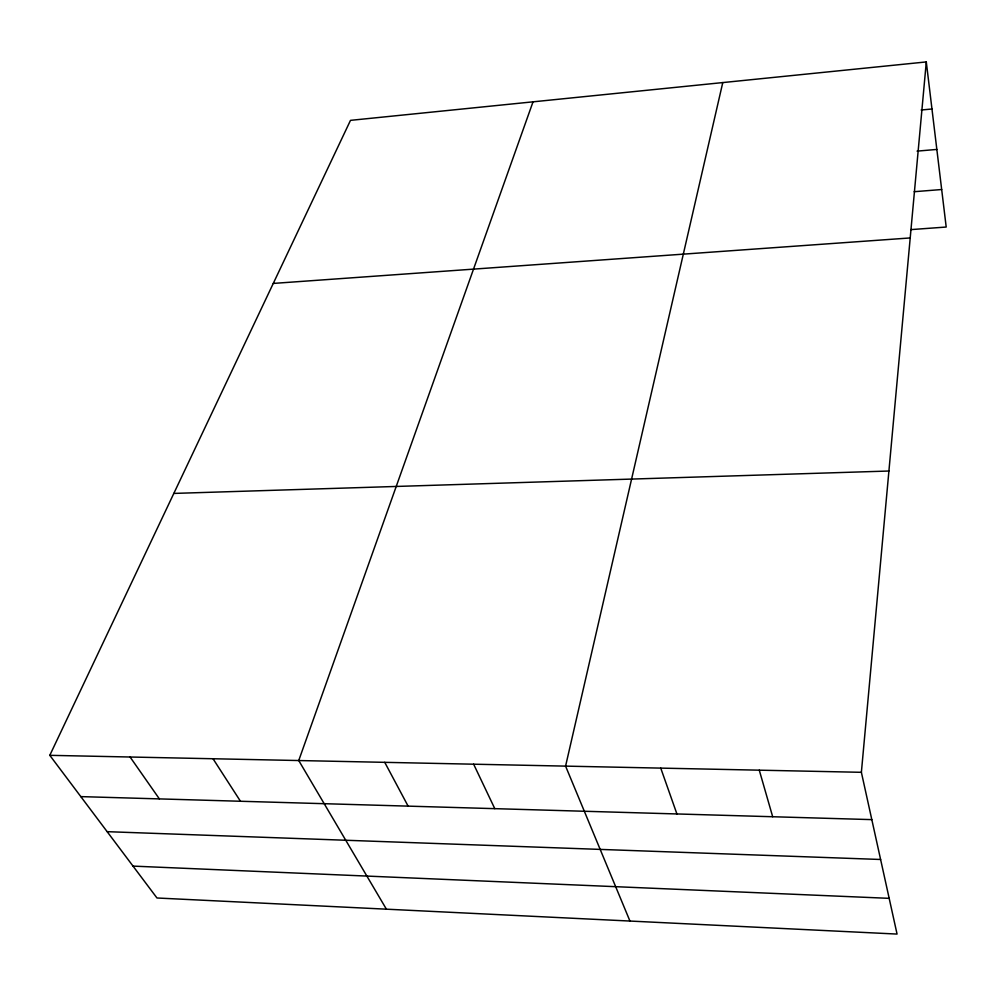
<?xml version="1.0" encoding="UTF-8"?>
<svg xmlns="http://www.w3.org/2000/svg" width="996" height="996" viewBox="0 0 996 996"><rect width="100%" height="100%" fill="white"/><g stroke="black" fill="none" stroke-linecap="round" stroke-linejoin="round"><path stroke-width="1.49" d="M861.378 772.311L926.292 61.926L350.492 120.354L49.8 755.329L156.982 897.994L897.06 934.074L861.378 772.311L49.8 755.329M722.772 82.581L565.579 766.123L629.945 921.051M533.022 101.841L298.738 760.533L386.398 909.174M921.138 110.008L931.957 109M917.079 151.131L936.838 149.425M914.179 191.705L941.681 189.526M910.842 229.615L946.2 227.038L926.292 61.926M273.278 283.424L910.207 237.944M173.827 493.418L888.905 471.021M80.813 796.613L871.811 819.621M107.157 831.672L880.613 859.486M133.028 866.109L889.179 898.342M130.078 757.01L159.372 798.892M213.02 758.74L240.459 801.257M384.742 762.338L408.111 806.138M473.635 764.193L494.788 808.652M660.746 768.115L676.919 813.956M759.276 770.169L772.684 816.745"/></g></svg>
